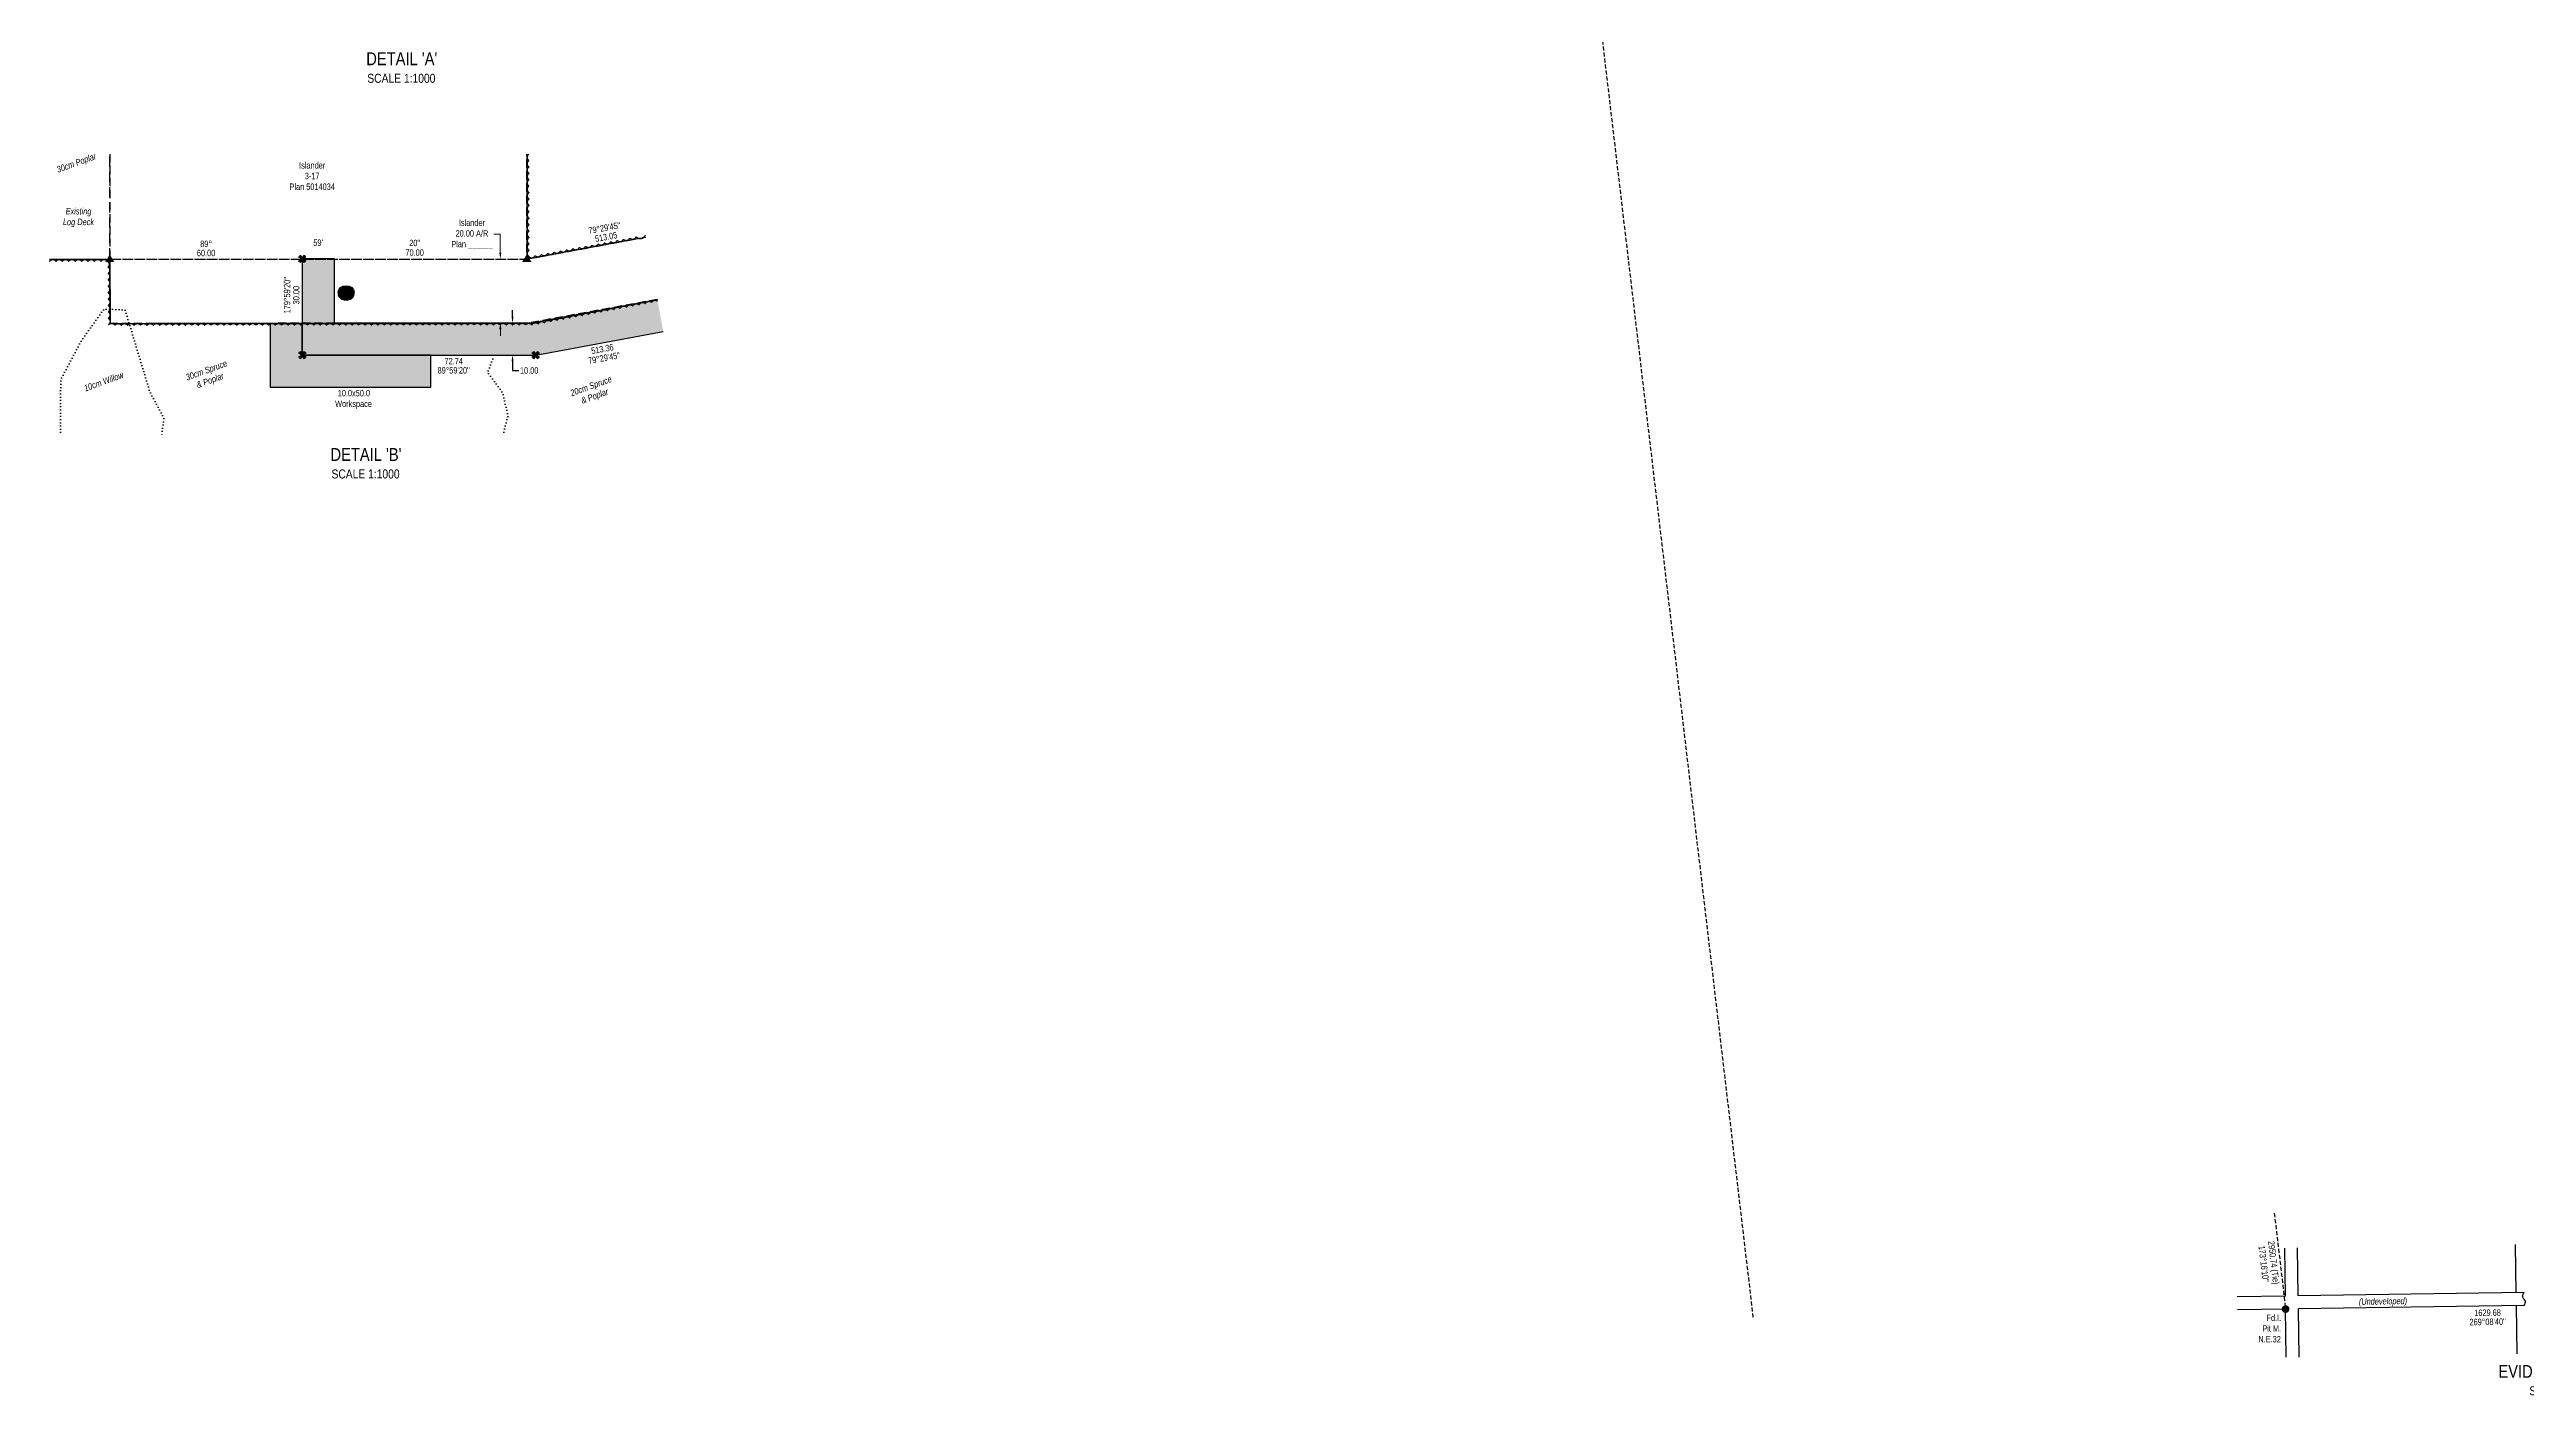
# Model space of a CAD drawing. Extents: x 560272 to 568164, y 6204780 to 6214217.
# Drawn here: x 560696 to 564554, y 6204780 to 6206876 of the extents above; entities that cross this region are included whole.
import ezdxf
from ezdxf.enums import TextEntityAlignment as Align

# ---------------------------------------------------------------- set-up
doc = ezdxf.new("R2010")
doc.units = 0
doc.header["$LTSCALE"] = 5
doc.header["$PDSIZE"] = 0.5
for name, pattern in [('0', [1, 1, 0]), ('foc-ACCESSROAD', [3.75, 2.5, -1.25]), ('foc-QUARTERLINE', [33, 25, -3, 2, -3]), ('foc-TIELINE', [1.875, 1.25, -0.625]), ('foc-TOPO', [1, 0.2, -0.8]), ('HIDDEN2', [4.7625, 3.175, -1.5875])]:
    doc.linetypes.add(name, pattern=pattern)
doc.layers.get('Defpoints').update_dxf_attribs({"color": 9})
for name, color, linetype in [('C-AR', 13, 'foc-ACCESSROAD'), ('C-WS', 13, 'foc-ACCESSROAD'), ('DETAIL-T', 7, 'Continuous'), ('L-BD', 7, 'Continuous'), ('L-BD1', 253, 'Continuous'), ('L-MON', 1, 'Continuous'), ('L-QSEC', 8, 'foc-QUARTERLINE'), ('L-SEC', 7, 'Continuous'), ('L-TIE', 7, 'foc-TIELINE'), ('P-CROSSINGS', 250, 'Continuous'), ('P-PROPOSED', 10, 'Continuous'), ('P-PROPOSED-H', 21, 'Continuous'), ('P-TEMP-H', 41, 'Continuous'), ('P-TEMP_WORKSPACE', 46, 'Continuous'), ('P-TXT', 4, 'Continuous'), ('T-BUSH', 110, '0'), ('T-BUSH-T', 110, 'Continuous'), ('T-EXISTING TFA', 220, 'HIDDEN2'), ('T-VEGETATION CHANGE', 104, 'foc-TOPO')]:
    doc.layers.add(name, color=color, linetype=linetype)
for name, color, linetype, lineweight in [('C-AR-T', 13, 'Continuous', 9), ('C-RW-T', 13, 'Continuous', 9), ('P-TEMP-T', 46, 'Continuous', 18), ('T-TEXT', 48, 'Continuous', 18)]:
    doc.layers.add(name, color=color, linetype=linetype, lineweight=lineweight)
doc.styles.add('80CG', font='ARIALN.TTF', dxfattribs={"height": 10})
doc.styles.add('80L', font='ARIALN.TTF', dxfattribs={"height": 10})
doc.styles.add('80LS', font='ARIALNI.TTF', dxfattribs={"height": 10})
doc.styles.add('Crossing', font='ARIALN.TTF', dxfattribs={"height": 10})
doc.dimstyles.new('Compass 5 000', dxfattribs={"dimscale": 5, "dimtxt": 9, "dimasz": 2, "dimexe": 0.2, "dimexo": 0.0625, "dimgap": 0.5, "dimtad": 0, "dimtih": 1, "dimtoh": 1, "dimzin": 0, "dimdsep": 46, "dimtxsty": '80CG', "dimcen": 0.1, "dimse1": 1, "dimse2": 1, "dimclrd": 256, "dimclrt": 256, "dimaunit": 1, "dimadec": 4, "dimazin": 0, "dimtfac": 0.06, "dimtofl": 0, "dimtmove": 0, "dimatfit": 1, "dimfxl": 0.2, "dimtolj": 1, "dimtzin": 0, "dimlwd": -1, "dimarcsym": 0})

# ---------------------------------------------------------------- blocks, each defined once
blk = doc.blocks.new('fdia')
at = {"color": 255, "const_width": 1}
blk.add_lwpolyline([(-0.5, 0, 1), (0.5, 0, 1)], format="xyb", close=True, dxfattribs=at)
blk = doc.blocks.new('Fdiaa')
blk.add_blockref('fdia', (0, 0))
blk = doc.blocks.new('fdib')
at = {"color": 1, "const_width": 1.6}
blk.add_lwpolyline([(-0.4, 0, 1), (0.4, 0, 1)], format="xyb", close=True, dxfattribs=at)
at = {"color": 1}
blk.add_circle((0, 0), 0.8, dxfattribs=at)
blk = doc.blocks.new('Fdibb')
blk.add_blockref('fdib', (0, 0))
blk = doc.blocks.new('fdicc')
for name in ['Fdibb', 'Fdiaa']:
    blk.add_blockref(name, (0, 0))
blk = doc.blocks.new('FDI')
blk.add_blockref('fdicc', (0, 0))
blk = doc.blocks.new('TEMP')
h = blk.add_hatch(color=255)
h.dxf.hatch_style = 1
h.paths.add_polyline_path([(0, 0.25), (-0.67, 1.15), (-0.67, 0.67), (-1.15, 0.67), (-0.25, 0), (-1.15, -0.67), (-0.67, -0.67), (-0.67, -1.15), (0, -0.25), (0.67, -1.15), (0.67, -0.67), (1.15, -0.67), (0.25, 0), (1.15, 0.67), (0.67, 0.67), (0.67, 1.15)])
h.paths.add_polyline_path([(0.57, 0.85), (0.57, 0.57), (0.85, 0.57), (0.08, 0), (0.85, -0.57), (0.57, -0.57), (0.57, -0.85), (0, -0.08), (-0.57, -0.85), (-0.57, -0.57), (-0.85, -0.57), (-0.08, 0), (-0.85, 0.57), (-0.57, 0.57), (-0.57, 0.85), (0, 0.08)], flags=16)
h = blk.add_hatch(color=1)
h.dxf.hatch_style = 1
h.paths.add_polyline_path([(0, 0.08), (-0.57, 0.85), (-0.57, 0.57), (-0.85, 0.57), (-0.08, 0), (-0.85, -0.57), (-0.57, -0.57), (-0.57, -0.85), (0, -0.08), (0.57, -0.85), (0.57, -0.57), (0.85, -0.57), (0.08, 0), (0.85, 0.57), (0.57, 0.57), (0.57, 0.85)])
at = {"color": 1}
for p, q in [((-0.08, 0), (0.08, 0)), ((0, 0.08), (0, -0.08))]:
    blk.add_line(p, q, dxfattribs=at)
at = {"color": 255, "flags": 128}
blk.add_lwpolyline([(-0.25, 0), (-1.15, 0.67), (-0.67, 0.67), (-0.67, 1.15), (0, 0.25), (0.67, 1.15), (0.67, 0.67), (1.15, 0.67), (0.25, 0), (1.15, -0.67), (0.67, -0.67), (0.67, -1.15), (0, -0.25), (-0.67, -1.15), (-0.67, -0.67), (-1.15, -0.67)], close=True, dxfattribs=at)
at = {"color": 1, "flags": 128}
blk.add_lwpolyline([(-0.08, 0), (-0.85, 0.57), (-0.57, 0.57), (-0.57, 0.85), (0, 0.08), (0.57, 0.85), (0.57, 0.57), (0.85, 0.57), (0.08, 0), (0.85, -0.57), (0.57, -0.57), (0.57, -0.85), (0, -0.08), (-0.57, -0.85), (-0.57, -0.57), (-0.85, -0.57)], close=True, dxfattribs=at)
blk = doc.blocks.new('STRIA')
blk.add_hatch(color=255).paths.add_polyline_path([(-0.04, 1.52), (-1.47, -0.87), (1.39, -0.87)])
blk = doc.blocks.new('STRIAA')
blk.add_blockref('STRIA', (0, 0))
blk = doc.blocks.new('STRIB')
at = {"color": 1}
blk.add_solid([(-1.12, -0.67), (-0.04, 1.13), (1.04, -0.67)], dxfattribs=at)
blk = doc.blocks.new('STRIBB')
blk.add_blockref('STRIB', (0, 0))
blk = doc.blocks.new('STRICC')
for name in ['STRIAA', 'STRIBB']:
    blk.add_blockref(name, (0, 0))
blk = doc.blocks.new('fdspike')
blk.add_blockref('STRICC', (0, 0))
blk = doc.blocks.new('*D449')
at = {"layer": 'C-AR-T', "transparency": 16777216}
for p, q in [((561398.3, 6206588.5), (561388.3, 6206588.5)), ((561398.3, 6206559.9), (561398.3, 6206588.5)), ((561398.4, 6206440.3), (561398.4, 6206430.3))]:
    blk.add_line(p, q, dxfattribs=at)
for points in [[(561400, 6206559.9), (561396.7, 6206559.9), (561398.4, 6206549.9)], [(561400.1, 6206440.3), (561396.7, 6206440.3), (561398.4, 6206450.3)]]:
    blk.add_solid(points, dxfattribs=at)
at = {"layer": 'Defpoints', "color": 0, "transparency": 16777216}
for p in [(561360.1, 6206549.8), (561398.4, 6206549.9), (561360.1, 6206450.3)]:
    blk.add_point(p, dxfattribs=at)
at = {"layer": 'C-AR-T', "transparency": 16777216, "insert": (561354.1, 6206588.5), "char_height": 10, "attachment_point": 5, "style": '80CG'}
blk.add_mtext('\\A1;Islander\\P20.00 A/R\\PPlan ______', dxfattribs=at)
blk = doc.blocks.new('*D450')
at = {"layer": 'Defpoints', "color": 0, "transparency": 16777216}
for p in [(561421.4, 6206450.3), (561417.4, 6206400.4), (561421.4, 6206400.4)]:
    blk.add_point(p, dxfattribs=at)
at = {"layer": 'P-TXT', "transparency": 16777216}
for p, q in [((561417.4, 6206460.3), (561417.4, 6206470.3)), ((561417.4, 6206390.4), (561417.4, 6206376.3)), ((561417.4, 6206376.3), (561427.4, 6206376.3))]:
    blk.add_line(p, q, dxfattribs=at)
for points in [[(561419, 6206460.3), (561415.7, 6206460.3), (561417.4, 6206450.3)], [(561419, 6206390.4), (561415.7, 6206390.4), (561417.4, 6206400.4)]]:
    blk.add_solid(points, dxfattribs=at)
at = {"layer": 'P-TXT', "transparency": 16777216, "insert": (561443.3, 6206376.3), "char_height": 10, "attachment_point": 5, "style": '80CG'}
blk.add_mtext('\\A1;10.00', dxfattribs=at)
blk = doc.blocks.new('xing2')
h = blk.add_hatch(color=50)
h.dxf.hatch_style = 1
edge = h.paths.add_edge_path()
edge.add_ellipse((0, 0), major_axis=(-12.5, 0), ratio=0.816297, start_angle=0, end_angle=360)
h = blk.add_hatch(color=250)
h.dxf.hatch_style = 1
edge = h.paths.add_edge_path()
edge.add_ellipse((0, -2), major_axis=(-12.5, 0), ratio=0.816297, start_angle=0, end_angle=180)
edge.add_line((12.5, -2), (12.5, 0))
edge.add_ellipse((0, 0), major_axis=(-12.5, 0), ratio=0.816297, start_angle=0, end_angle=180, ccw=False)
edge.add_line((-12.5, 0), (-12.5, -2))
at = {"color": 250}
blk.add_ellipse((0, 0), major_axis=(-12.5, 0), ratio=0.816297, dxfattribs=at)
blk.add_ellipse((0, -2), major_axis=(-12.5, 0), ratio=0.816297, start_param=0, end_param=3.141593, dxfattribs=at)
at = {"color": 250, "style": 'Crossing'}
blk.add_attdef('CROSSING', text='', height=9, dxfattribs=at).set_placement((0.1, 0), align=Align.MIDDLE_CENTER)
at = {"color": 250, "style": 'Crossing', "flags": 1}
for tag, p in [('DESCRIPTION', (0.1, -25.8)), ('LOCATION', (0.1, -39.3)), ('OWNER', (0.1, -12.5)), ('DWG_REF', (0.1, -52.8))]:
    blk.add_attdef(tag, text='', height=9, dxfattribs=at).set_placement(p, align=Align.MIDDLE_CENTER)

msp = doc.modelspace()

# ---------------------------------------------------------------- hatches: boundary and pattern name
at = {"layer": 'P-PROPOSED-H'}
h = msp.add_hatch(color=256, dxfattribs=at)
h.dxf.hatch_style = 1
h.paths.add_polyline_path([(561652.114, 6206437.196), (561643.005, 6206486.334), (561448.819, 6206450.337), (561139.866, 6206450.29), (561139.851, 6206550.24), (561089.876, 6206550.232), (561089.899, 6206400.308), (561453.416, 6206400.363)])
at = {"layer": 'P-TEMP-H'}
h = msp.add_hatch(color=256, dxfattribs=at)
h.dxf.hatch_style = 1
h.paths.add_polyline_path([(561290.281, 6206400.338), (561089.899, 6206400.308), (561089.892, 6206449.811), (561039.915, 6206449.802), (561039.93, 6206350.323), (561290.289, 6206350.361)])

# ---------------------------------------------------------------- linework, layer by layer
at = {"layer": 'C-AR', "flags": 128}
msp.add_lwpolyline([(561642.862, 6206487.111), (561439.879, 6206449.879), (560790.534, 6206449.754), (560790.155, 6206549.577), (561439.86, 6206549.879), (561624.867, 6206584.182)], dxfattribs=at)
at = {"layer": 'C-WS', "flags": 128}
msp.add_lwpolyline([(560790.124, 6206713.379), (560790.155, 6206549.577), (561439.86, 6206549.879), (561439.829, 6206713.503)], dxfattribs=at)
at = {"layer": 'L-BD', "flags": 128}
msp.add_lwpolyline([(564550.953, 6204919.666, 0.09819619), (564552.708, 6204923.099, 0.11502491), (564552.865, 6204926.398, 0.18910183), (564550.804, 6204929.72, -0.18910183), (564548.743, 6204933.041, -0.11502491), (564548.9, 6204936.341, -0.09819619), (564550.654, 6204939.774)], format="xyb", dxfattribs=at)
at = {"layer": 'L-QSEC', "flags": 128}
for points in [[(564538.502, 6204939.593), (564537.386, 6205014.551)], [(564539.918, 6204844.527), (564538.802, 6204919.485)]]:
    msp.add_lwpolyline(points, dxfattribs=at)
at = {"layer": 'L-SEC', "flags": 128}
for points in [[(564178.963, 6204934.24), (564177.847, 6205009.197)], [(564199.072, 6204934.539), (564197.956, 6205009.497)], [(564178.963, 6204934.24), (564104.006, 6204933.124)], [(564550.654, 6204939.774), (564199.072, 6204934.539)], [(564179.263, 6204914.131), (564104.305, 6204913.015)], [(564180.379, 6204839.174), (564179.263, 6204914.131)], [(564550.953, 6204919.666), (564199.371, 6204914.431)], [(564200.487, 6204839.474), (564199.371, 6204914.431)]]:
    msp.add_lwpolyline(points, dxfattribs=at)
at = {"layer": 'L-TIE', "flags": 128}
for points in [[(563004.079, 6207830.718), (563349.615, 6204901.779)], [(564161.625, 6205063.639), (564179.263, 6204914.131)]]:
    msp.add_lwpolyline(points, dxfattribs=at)
at = {"layer": 'P-PROPOSED', "flags": 128}
msp.add_lwpolyline([(561643.005, 6206486.334), (561448.819, 6206450.337), (561139.866, 6206450.29), (561139.851, 6206550.24), (561089.876, 6206550.232), (561089.899, 6206400.308), (561453.416, 6206400.363), (561652.114, 6206437.196)], dxfattribs=at)
at = {"layer": 'P-TEMP_WORKSPACE', "flags": 128}
msp.add_lwpolyline([(561290.281, 6206400.338), (561089.899, 6206400.308), (561089.892, 6206449.811), (561039.915, 6206449.802), (561039.93, 6206350.323), (561290.289, 6206350.361)], close=True, dxfattribs=at)
at = {"layer": 'T-BUSH', "flags": 128}
for points in [[(561439.829, 6206713.503), (561439.86, 6206549.879), (561624.867, 6206584.182)], [(560696.143, 6206549.559), (560790.155, 6206549.577), (560790.534, 6206449.754), (561448.819, 6206450.337), (561642.862, 6206487.111)]]:
    msp.add_lwpolyline(points, dxfattribs=at)
for points in [[(561442.827, 6206713.504, 0.52056705), (561442.829, 6206703.509, 0.52056705), (561442.831, 6206693.513, 0.52056705), (561442.833, 6206683.518, 0.52056705), (561442.835, 6206673.522, 0.52056705), (561442.837, 6206663.527, 0.52056705), (561442.839, 6206653.532, 0.52056705), (561442.841, 6206643.536, 0.52056705), (561442.843, 6206633.541, 0.52056705), (561442.845, 6206623.545, 0.52056705), (561442.847, 6206613.55, 0.52056705), (561442.848, 6206603.555, 0.52056705), (561442.85, 6206593.559, 0.52056705), (561442.852, 6206583.564, 0.52056705), (561442.854, 6206573.568, 0.52056705), (561442.856, 6206563.573, 0.52056705), (561442.858, 6206553.578, 0.52056705), (561452.594, 6206555.29, 0.52056705), (561462.422, 6206557.112, 0.52056705), (561472.25, 6206558.934, 0.52056705), (561482.078, 6206560.756, 0.52056705), (561491.906, 6206562.579, 0.52056705), (561501.734, 6206564.401, 0.52056705), (561511.562, 6206566.223, 0.52056705), (561521.39, 6206568.045, 0.52056705), (561531.218, 6206569.868, 0.52056705), (561541.046, 6206571.69, 0.52056705), (561550.873, 6206573.512, 0.52056705), (561560.701, 6206575.335, 0.52056705), (561570.529, 6206577.157, 0.52056705), (561580.357, 6206578.979, 0.52056705), (561590.185, 6206580.801, 0.52056705), (561600.013, 6206582.624, 0.52056705), (561609.841, 6206584.446, 0.52056705), (561624.32, 6206587.131, 0.52056705)], [(560696.143, 6206546.56, -0.52056705), (560706.139, 6206546.562, -0.52056705), (560716.134, 6206546.564, -0.52056705), (560726.13, 6206546.566, -0.52056705), (560736.125, 6206546.568, -0.52056705), (560746.12, 6206546.57, -0.52056705), (560756.116, 6206546.571, -0.52056705), (560766.111, 6206546.573, -0.52056705), (560776.107, 6206546.575, -0.52056705), (560786.102, 6206546.577, -0.52056705), (560787.202, 6206537.648, -0.52056705), (560787.24, 6206527.653, -0.52056705), (560787.278, 6206517.657, -0.52056705), (560787.316, 6206507.662, -0.52056705), (560787.354, 6206497.667, -0.52056705), (560787.392, 6206487.671, -0.52056705), (560787.43, 6206477.676, -0.52056705), (560787.468, 6206467.681, -0.52056705), (560787.506, 6206457.685, -0.52056705), (560788.219, 6206447.849, -0.52056705), (560797.884, 6206446.762, -0.52056705), (560807.879, 6206446.771, -0.52056705), (560817.874, 6206446.779, -0.52056705), (560827.87, 6206446.788, -0.52056705), (560837.865, 6206446.797, -0.52056705), (560847.861, 6206446.806, -0.52056705), (560857.856, 6206446.815, -0.52056705), (560867.851, 6206446.824, -0.52056705), (560877.847, 6206446.833, -0.52056705), (560887.842, 6206446.841, -0.52056705), (560897.838, 6206446.85, -0.52056705), (560907.833, 6206446.859, -0.52056705), (560917.828, 6206446.868, -0.52056705), (560927.824, 6206446.877, -0.52056705), (560937.819, 6206446.886, -0.52056705), (560947.815, 6206446.895, -0.52056705), (560957.81, 6206446.903, -0.52056705), (560967.805, 6206446.912, -0.52056705), (560977.801, 6206446.921, -0.52056705), (560987.796, 6206446.93, -0.52056705), (560997.792, 6206446.939, -0.52056705), (561007.787, 6206446.948, -0.52056705), (561017.783, 6206446.957, -0.52056705), (561027.778, 6206446.965, -0.52056705), (561037.773, 6206446.974, -0.52056705), (561047.769, 6206446.983, -0.52056705), (561057.764, 6206446.992, -0.52056705), (561067.76, 6206447.001, -0.52056705), (561077.755, 6206447.01, -0.52056705), (561087.75, 6206447.019, -0.52056705), (561097.746, 6206447.027, -0.52056705), (561107.741, 6206447.036, -0.52056705), (561117.737, 6206447.045, -0.52056705), (561127.732, 6206447.054, -0.52056705), (561137.727, 6206447.063, -0.52056705), (561147.723, 6206447.072, -0.52056705), (561157.718, 6206447.081, -0.52056705), (561167.714, 6206447.09, -0.52056705), (561177.709, 6206447.098, -0.52056705), (561187.704, 6206447.107, -0.52056705), (561197.7, 6206447.116, -0.52056705), (561207.695, 6206447.125, -0.52056705), (561217.691, 6206447.134, -0.52056705), (561227.686, 6206447.143, -0.52056705), (561237.681, 6206447.152, -0.52056705), (561247.677, 6206447.16, -0.52056705), (561257.672, 6206447.169, -0.52056705), (561267.668, 6206447.178, -0.52056705), (561277.663, 6206447.187, -0.52056705), (561287.658, 6206447.196, -0.52056705), (561297.654, 6206447.205, -0.52056705), (561307.649, 6206447.214, -0.52056705), (561317.645, 6206447.222, -0.52056705), (561327.64, 6206447.231, -0.52056705), (561337.636, 6206447.24, -0.52056705), (561347.631, 6206447.249, -0.52056705), (561357.626, 6206447.258, -0.52056705), (561367.622, 6206447.267, -0.52056705), (561377.617, 6206447.276, -0.52056705), (561387.613, 6206447.284, -0.52056705), (561397.608, 6206447.293, -0.52056705), (561407.603, 6206447.302, -0.52056705), (561417.599, 6206447.311, -0.52056705), (561427.594, 6206447.32, -0.52056705), (561437.59, 6206447.329, -0.52056705), (561447.585, 6206447.338, -0.52056705), (561457.434, 6206448.918, -0.52056705), (561467.254, 6206450.779, -0.52056705), (561477.075, 6206452.64, -0.52056705), (561486.896, 6206454.501, -0.52056705), (561496.716, 6206456.362, -0.52056705), (561506.537, 6206458.223, -0.52056705), (561516.357, 6206460.085, -0.52056705), (561526.178, 6206461.946, -0.52056705), (561535.999, 6206463.807, -0.52056705), (561545.819, 6206465.668, -0.52056705), (561555.64, 6206467.529, -0.52056705), (561565.46, 6206469.39, -0.52056705), (561575.281, 6206471.251, -0.52056705), (561585.102, 6206473.112, -0.52056705), (561594.922, 6206474.974, -0.52056705), (561604.743, 6206476.835, -0.52056705), (561614.564, 6206478.696, -0.52056705), (561624.384, 6206480.557, -0.52056705), (561634.205, 6206482.418, -0.52056705), (561643.42, 6206484.164, -0.52056705)]]:
    msp.add_lwpolyline(points, format="xyb", dxfattribs=at)
at = {"layer": 'T-EXISTING TFA', "flags": 128}
msp.add_lwpolyline([(560696.143, 6206549.559), (560790.155, 6206549.577), (560790.124, 6206713.379)], dxfattribs=at)
at = {"layer": 'T-VEGETATION CHANGE', "flags": 128}
for points in [[(560712.983, 6206280.011), (560713.584, 6206362.39), (560746.562, 6206424.181), (560780.914, 6206472.24), (560813.892, 6206470.867), (560852.366, 6206343.166), (560874.351, 6206301.973), (560870.48, 6206274.118)], [(561403.604, 6206280.39), (561410.242, 6206306.092), (561401.997, 6206341.793), (561378.638, 6206373.375), (561388.485, 6206399.869)]]:
    msp.add_lwpolyline(points, dxfattribs=at)

# ---------------------------------------------------------------- block references
at = {"layer": 'L-MON', "xscale": 4.997705, "yscale": 4.997705, "zscale": 4.997705}
for name, p in [('fdspike', (560790.155, 6206549.577)), ('TEMP', (561089.876, 6206550.232)), ('fdspike', (561439.86, 6206549.879)), ('TEMP', (561089.899, 6206400.308)), ('TEMP', (561453.416, 6206400.363)), ('FDI', (564179.263, 6204914.131))]:
    msp.add_blockref(name, p, dxfattribs=at)
at = {"layer": 'P-CROSSINGS', "xscale": 0.999541, "yscale": 0.999541, "zscale": 0.999541}
msp.add_blockref('xing2', (561158.037, 6206498.25), dxfattribs=at).add_auto_attribs({'CROSSING': 'X9'})

# ---------------------------------------------------------------- texts
at = {"layer": 'C-RW-T', "insert": (561105.254, 6206679.268), "char_height": 10, "attachment_point": 5, "style": '80CG'}
msp.add_mtext('\\A1;Islander\\P3-17\\PPlan 5014034', dxfattribs=at)
at = {"layer": 'DETAIL-T', "color": 3, "char_height": 19.99082, "width": 225.73054, "attachment_point": 1, "style": '80CG'}
for s, insert in [("\\pi58.995;DETAIL 'A'\\P\\pi60.599;{\\H0.7x;SCALE 1:1000}", (561130.554, 6206871.907)), ("\\pi58.995;DETAIL 'B'\\P\\pi60.599;{\\H0.7x;SCALE 1:1000}", (561074.795, 6206255.472)), ('\\pi12.413;EVIDENCE DETAIL\\P\\pi60.599;{\\H0.7x;SCALE 1:5000}', (564498.328, 6204827.068))]:
    msp.add_mtext(s, dxfattribs=dict(at, insert=insert))
at = {"layer": 'L-BD', "style": '80L'}
for s, height, rotation, p in [('60.00', 9.9954, 0.1253, (560939.995, 6206559.4)), ('89°', 9.9954, 0.1253, (560939.964, 6206573.643)), ("59'", 9.9954, 359.9422, (561114.569, 6206575.482)), ('70.00', 9.9954, 359.9422, (561264.878, 6206560.051)), ('20"', 9.9954, 359.9422, (561264.894, 6206575.044)), ("179°59'20''", 9.99541, 90.0087, (561066.146, 6206493.737)), ('30.00', 9.9954, 90.0087, (561080.389, 6206493.739)), ('72.74', 9.9954, 0.0087, (561325.703, 6206390.848)), ("79°29'45''", 9.9954, 10.4667, (561559.906, 6206395.853)), ('513.36', 9.9954, 10.4667, (561557.318, 6206409.86)), ("89°59'20''", 9.9954, 0.0087, (561325.705, 6206376.605)), ("173°16'10''", 9.99541, 276.727, (564145.358, 6204984.626)), ('2950.74 (Tie)', 9.99541, 276.727, (564159.504, 6204986.294)), ("269°08'40''", 9.99541, 0.853, (564494.089, 6204894.279)), ('1629.68', 9.9954, 0.853, (564493.877, 6204908.521))]:
    msp.add_text(s, height=height, rotation=rotation, dxfattribs=at).set_placement(p, align=Align.MIDDLE)
at = {"layer": 'L-BD1', "style": '80L'}
for s, p in [("79°29'45''", (561560.545, 6206598.448)), ('513.05', (561563.142, 6206584.443))]:
    msp.add_text(s, height=9.9954, rotation=10.5042, dxfattribs=at).set_placement(p, align=Align.MIDDLE)
at = {"layer": 'L-MON', "insert": (564135.89, 6204905.493), "char_height": 9.99541, "attachment_point": 1, "style": '80L'}
msp.add_mtext_dynamic_manual_height_columns('\\pi13.602;Fd.I.\\P\\pi7.1658;Pit M.\\P\\pi1.0295;N.E.32', width=34.57476, gutter_width=50, heights=[0], dxfattribs=at)
at = {"layer": 'P-TEMP-T', "insert": (561140.9, 6206346.109), "char_height": 9.99541, "attachment_point": 1, "style": '80L'}
msp.add_mtext_dynamic_manual_height_columns('\\pi4.1948;10.0x50.0\\P\\pi0.14144;Workspace', width=56.90082, gutter_width=50, heights=[0], dxfattribs=at)
at = {"layer": 'T-BUSH-T', "attachment_point": 2, "rotation": 20, "style": '80LS'}
for s, insert, char_height, width in [('30cm Poplar', (560736.223, 6206704.641), 10, 60.93103), ('10cm Willow', (560778.852, 6206363.863), 10, 60.93103), ('30cm Spruce\\P& Poplar', (560938.795, 6206381.432), 9.99541, 67.2792), ('20cm Spruce\\P& Poplar', (561537.898, 6206356.929), 9.99541, 67.2792)]:
    msp.add_mtext(s, dxfattribs=dict(at, insert=insert, char_height=char_height, width=width))
at = {"layer": 'T-TEXT', "style": '80LS'}
msp.add_text('(Undeveloped)', height=9.99541, rotation=0.853029, dxfattribs=at).set_placement((564330.959, 6204926.3), align=Align.MIDDLE_CENTER)

# ---------------------------------------------------------------- dimensions: what is measured, and where the dimension line sits
at = {"layer": 'C-AR-T'}
dim = msp.add_linear_dim(base=(561398.353, 6206549.859), p1=(561360.103, 6206450.324), p2=(561360.057, 6206549.842), angle=90.026647, text='Islander\\P20.00 A/R\\PPlan ______', dimstyle='Compass 5 000', dxfattribs=at)
dim.commit()
dim.dimension.update_dxf_attribs({"geometry": '*D449', "text_midpoint": (561354.075, 6206588.526), "dimtype": 161})
at = {"layer": 'P-TXT'}
dim = msp.add_linear_dim(base=(561417.363, 6206400.358), p1=(561421.367, 6206450.333), p2=(561421.375, 6206400.358), angle=270.008747, text='10.00', dimstyle='Compass 5 000', dxfattribs=at)
dim.commit()
dim.dimension.update_dxf_attribs({"geometry": '*D450', "text_midpoint": (561443.304, 6206376.267), "dimtype": 161})

# ---------------------------------------------------------------- next in the draw order: texts
at = {"layer": 'T-EXISTING TFA', "insert": (560741.259, 6206629.427), "char_height": 10, "width": 53.37422, "attachment_point": 2, "style": '80LS', "bg_fill": 3, "box_fill_scale": 1.15, "bg_fill_color": 256, "bg_fill_true_color": 256, "bg_fill_transparency": 0}
msp.add_mtext('Existing Log Deck', dxfattribs=at)

doc.saveas('drawing.dxf')
